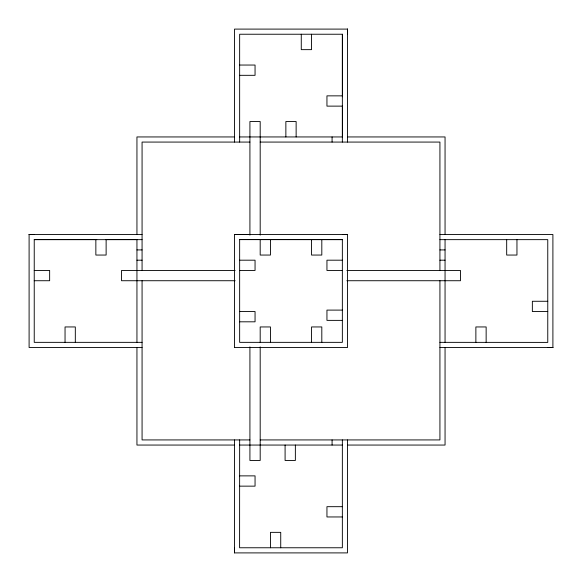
<?xml version="1.0" encoding="UTF-8"?>
<svg xmlns="http://www.w3.org/2000/svg" width="582" height="582" viewBox="0 0 582 582"><rect width="100%" height="100%" fill="white"/><g stroke="black" fill="none" stroke-linecap="round" stroke-linejoin="round"><path stroke-width="0.87" d="M239.646 234.561L234.51 234.561L249.613 234.561M347.541 29.1L234.51 29.1L234.51 142.073M342.405 96.765L342.405 34.236L239.646 34.236L239.646 142.073M347.49 34.236L347.49 29.1L347.49 142.073M239.646 65.046L255.054 65.046L255.054 75.318L239.646 75.318M342.354 95.855L326.946 95.855L326.946 106.128L342.354 106.128M234.51 136.945L136.945 136.945L136.945 234.51M239.646 136.945L342.354 136.945M347.49 136.945L445.055 136.945L445.055 234.51M249.918 142.073L142.073 142.073L142.073 270.455M260.19 142.073L439.927 142.073L439.927 270.455M142.073 234.51L29.1 234.51L34.236 234.51M234.51 347.49L347.49 347.541L347.49 234.51L234.51 234.459L234.51 347.541M439.927 234.51L552.9 234.51L552.9 347.541M142.073 342.354L34.236 342.354L34.236 239.595L96.765 239.595M105.829 239.595L136.639 239.595M239.646 239.595L342.354 239.595L342.354 342.354L239.646 342.354L239.646 239.595L342.354 239.646M34.236 239.646L142.073 239.646M439.927 239.646L547.764 239.646L547.764 342.405L439.927 342.354M136.945 249.918L142.073 249.918M439.927 249.918L445.055 249.918M136.945 260.19L142.073 260.19M239.646 260.19L255.054 260.19L255.054 270.455L239.646 270.455M342.354 260.19L326.946 260.19L326.946 270.455L342.354 270.455M439.927 260.19L445.055 260.19M34.236 270.455L49.645 270.455L49.645 280.728L34.236 280.728M235.128 270.455L121.536 270.455L121.536 280.728L235.128 280.728M346.872 270.455L460.464 270.455L460.464 280.728L346.872 280.728M547.764 301.272L532.355 301.272L532.355 311.545L547.764 311.545M342.354 310.104L326.946 310.104L326.946 320.376L342.354 320.376M239.646 311.545L255.054 311.545L255.054 321.81L239.646 321.81M142.073 347.49L29.1 347.49L29.1 234.459M439.927 347.49L552.9 347.49L547.764 347.49M249.918 439.927L142.073 439.927L142.073 280.728M260.19 439.927L439.927 439.927L439.927 280.728M234.51 445.055L136.945 445.055L136.945 347.49M239.646 445.055L342.354 445.055M347.49 445.055L445.055 445.055L445.055 347.541M239.646 475.872L255.054 475.872L255.054 486.145L239.646 486.145M342.354 506.682L326.946 506.682L326.946 516.954L342.354 516.954M234.51 547.764L234.51 552.9M347.49 234.51L342.354 234.51M516.954 239.646L516.954 255.054L506.682 255.054L506.682 239.646M486.145 342.354L486.145 326.946L475.872 326.946L475.872 342.354M445.055 239.646L445.055 342.354M347.49 439.927L347.49 552.9L234.459 552.9L234.51 439.927M342.405 105.829L342.405 136.639M342.354 34.236L342.354 142.073M342.354 439.927L342.354 547.764L239.595 547.764L239.646 439.927M332.082 136.945L332.082 142.073M332.082 439.927L332.082 445.055M321.81 239.646L321.81 255.054L311.545 255.054L311.545 239.595M321.81 342.354L321.81 326.946L311.545 326.946L311.545 342.354M311.545 34.236L311.545 49.645L301.272 49.645L301.272 34.236M296.136 136.945L296.136 121.536L285.864 121.536L285.864 136.945M295.365 445.055L295.365 460.464L285.093 460.464L285.093 445.055M280.728 547.764L280.728 532.355L270.455 532.355L270.455 547.764M270.455 239.646L270.455 255.054L260.19 255.054L260.19 239.646M270.455 342.354L270.455 326.946L260.19 326.946L260.19 342.354M260.19 235.128L260.19 121.536L249.918 121.536L249.918 235.128M260.19 346.872L260.19 460.464L249.918 460.464L249.918 346.872M136.945 239.646L136.945 342.354M106.128 239.646L106.128 255.054L95.855 255.054L95.855 239.646M75.318 342.354L75.318 326.946L65.046 326.946L65.046 342.354"/></g></svg>
